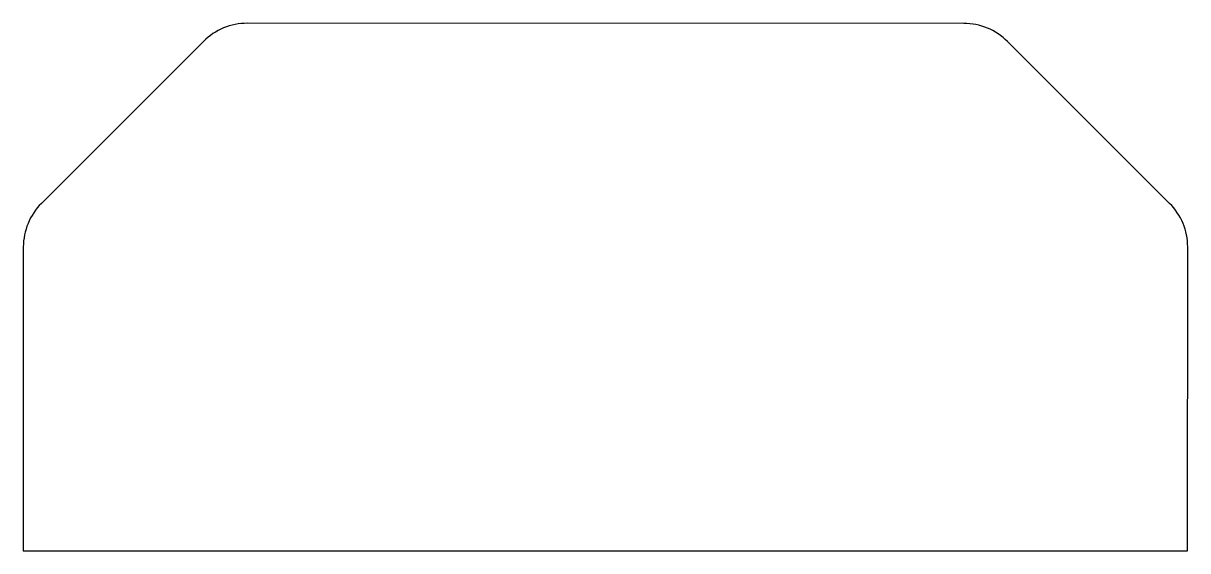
# Model space of a CAD drawing. Extents: x -18.8 to 18.9, y -34.7 to -17.7.
import ezdxf

# ---------------------------------------------------------------- set-up
doc = ezdxf.new("R2010")
doc.units = 0
doc.layers.add('Sketch001', color=7, linetype='CONTINUOUS')

msp = doc.modelspace()

# ---------------------------------------------------------------- linework, layer by layer
at = {"layer": 'Sketch001'}
for p, q in [((11.6237, -17.6596, 1.5096), (-11.5785, -17.6561, 1.5354)), ((-12.993, -18.2419, 1.537), (-18.2413, -23.4901, 1.5428)), ((18.284, -23.4892, 1.5022), (13.0373, -18.2451, 1.508)), ((-18.8271, -24.9041, 1.5435), (-18.8285, -34.74, 1.5435)), ((18.8686, -34.74, 1.5016), (18.8701, -24.9041, 1.5016)), ((-18.8285, -34.74, 1.5435), (18.8686, -34.74, 1.5016))]:
    msp.add_line(p, q, dxfattribs=at)
for centre, start, end in [((-11.5788, -19.6561, 1.5354), 89.9913, 135), ((11.6234, -19.6596, 1.5096), 45.0138, 89.9913), ((-16.8271, -24.9044, 1.5413), 135, 179.991), ((16.8701, -24.9038, 1.5038), -0.00869, 45.0138)]:
    msp.add_arc(centre, 2, start, end, dxfattribs=at)

doc.saveas('drawing.dxf')
